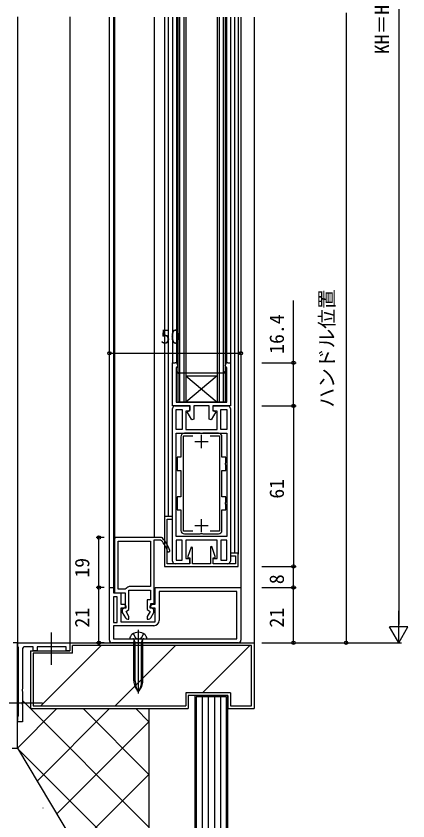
# Model space of a CAD drawing. Units: millimetres, scale not verified. Extents: x -438 to 438, y -464 to 465.
# Drawn here: x -258 to -109, y -288.1 to 17.7 of the extents above; entities that cross this region are included whole.
import ezdxf
from ezdxf.enums import TextEntityAlignment as Align

# ---------------------------------------------------------------- set-up
doc = ezdxf.new("R2010")
doc.units = ezdxf.units.MM
doc.header["$LTSCALE"] = 4
for name, color, linetype in [('0-2_YKK_11', 7, 'Continuous'), ('0-4_YKK_12', 2, 'Continuous'), ('0-5_YKK_13', 4, 'Continuous'), ('0-7_YKK_D', 6, 'Continuous'), ('0-9_YSS_K', 3, 'Continuous'), ('0-A_YSS_KE', 3, 'Continuous')]:
    doc.layers.add(name, color=color, linetype=linetype)
doc.styles.add('ＭＳ ゴシック', font='')
doc.styles.get('ＭＳ ゴシック').set_extended_font_data('MS Gothic')

msp = doc.modelspace()

# ---------------------------------------------------------------- linework, layer by layer
at = {"layer": '0-2_YKK_11'}
for p, q in [((-196.719, -117.784), (-196.379, -117.98)), ((-196.129, -117.547), (-196.129, -117.547)), ((-198.504, -189.384), (-198.504, -131.384)), ((-176.504, -131.384), (-176.504, -189.384)), ((-187.504, -146.384), (-187.504, -141.384)), ((-190.004, -143.884), (-185.004, -143.884)), ((-187.504, -178.384), (-187.504, -173.384)), ((-190.004, -175.884), (-185.004, -175.884)), ((-173.504, -220.384), (-221.504, -220.384))]:
    msp.add_line(p, q, dxfattribs=at)
for points in [[(-177.504, -113.984), (-176.504, -113.984), (-176.504, -130.384), (-183.154, -130.384), (-183.154, -131.937), (-182.034, -132.584), (-183.813, -135.666), (-184.554, -135.468), (-184.554, -130.384), (-190.454, -130.384), (-190.454, -135.468), (-191.195, -135.666), (-192.975, -132.584), (-191.854, -131.937), (-191.854, -130.384), (-198.504, -130.384), (-198.504, -113.984), (-197.504, -113.984)], [(-197.104, -128.984), (-177.904, -128.984), (-177.904, -117.784), (-177.904, -116.984), (-177.904, -115.959), (-178.279, -115.475), (-178.504, -115.184), (-178.504, -114.984)], [(-196.504, -114.984), (-196.504, -115.184), (-196.729, -115.475), (-197.104, -115.959), (-197.104, -116.984), (-197.104, -117.784), (-197.104, -128.984)], [(-196.379, -117.98), (-196.719, -117.784), (-196.719, -117.784)], [(-178.29, -117.784), (-196.379, -117.98), (-177.904, -117.784)], [(-177.904, -116.984), (-178.879, -117.547), (-178.629, -117.98), (-178.29, -117.784), (-178.29, -117.784)], [(-197.504, -130.384), (-192.004, -130.384), (-192.004, -132.384), (-193.504, -132.384), (-193.504, -139.384), (-181.504, -139.384), (-181.504, -132.384), (-183.004, -132.384), (-183.004, -130.384), (-177.504, -130.384)], [(-195.304, -142.084), (-195.304, -149.884), (-196.804, -149.884), (-196.804, -151.926), (-196.684, -152.109), (-196.684, -152.659), (-196.804, -152.842), (-196.804, -154.884), (-195.304, -154.884), (-195.304, -164.884), (-196.804, -164.884), (-196.804, -166.926), (-196.684, -167.109), (-196.684, -167.659), (-196.804, -167.842), (-196.804, -169.884), (-195.304, -169.884), (-195.304, -177.684)], [(-190.84, -177.984), (-194.304, -177.984), (-194.304, -141.784), (-190.84, -141.784)], [(-181.004, -140.784), (-187.046, -140.784), (-187.229, -140.904), (-187.779, -140.904), (-187.963, -140.784), (-194.004, -140.784)], [(-184.168, -141.784), (-180.704, -141.784), (-180.704, -177.984), (-184.168, -177.984)], [(-179.704, -164.884), (-179.704, -154.884), (-178.204, -154.884), (-178.204, -152.842), (-178.324, -152.659), (-178.324, -152.109), (-178.204, -151.926), (-178.204, -149.884), (-179.704, -149.884), (-179.704, -142.084)], [(-179.704, -177.684), (-179.704, -169.884), (-178.204, -169.884), (-178.204, -167.842), (-178.324, -167.659), (-178.324, -167.109), (-178.204, -166.926), (-178.204, -164.884), (-179.704, -164.884)], [(-202.353, -180.553), (-202.728, -180.384), (-220.604, -180.384), (-220.604, -201.384), (-216.504, -201.384), (-216.504, -206.984), (-217.604, -207.754), (-217.604, -208.847), (-216.428, -210.884)], [(-194.004, -178.984), (-187.963, -178.984), (-187.779, -178.864), (-187.229, -178.864), (-187.046, -178.984), (-181.004, -178.984)], [(-219.204, -199.984), (-219.204, -181.784), (-206.904, -181.784), (-206.904, -198.984), (-214.604, -198.984)], [(-205.504, -205.484), (-205.504, -181.284), (-203.142, -181.284), (-202.757, -181.465)], [(-177.504, -190.384), (-183.004, -190.384), (-183.004, -188.384), (-181.504, -188.384), (-181.504, -181.384), (-193.504, -181.384), (-193.504, -188.384), (-192.004, -188.384), (-192.004, -190.384), (-197.504, -190.384)], [(-222.504, -219.384), (-222.504, -199.384), (-221.004, -199.384), (-221.004, -201.384), (-218.104, -201.384), (-218.104, -205.684), (-216.904, -205.684), (-216.204, -206.384), (-216.204, -207.184), (-218.104, -207.184), (-218.104, -212.384), (-205.104, -212.384), (-205.104, -207.184), (-207.004, -207.184), (-207.004, -206.384), (-206.304, -205.684), (-205.104, -205.684), (-205.104, -199.384), (-172.504, -199.384), (-172.504, -219.384)], [(-221.004, -218.884), (-174.004, -218.884), (-174.004, -200.884), (-203.604, -200.884), (-203.604, -205.684), (-203.604, -211.884)], [(-216.147, -199.776), (-216.554, -199.984), (-219.204, -199.984)], [(-215.562, -211.384), (-215.104, -211.384), (-215.104, -210.377), (-216.2, -208.48), (-215.104, -207.713), (-215.104, -200.384), (-206.904, -200.384), (-206.904, -204.084), (-208.104, -204.084), (-208.104, -207.713), (-207.009, -208.48), (-208.104, -210.377), (-208.104, -211.384), (-207.647, -211.384)], [(-206.78, -210.884), (-205.604, -208.847), (-205.604, -207.754), (-206.704, -206.984), (-206.704, -205.484), (-205.504, -205.484)], [(-205.604, -213.884), (-221.004, -213.884), (-221.004, -218.884)], [(-259.546, -260.384), (-257.504, -260.384), (-257.504, -220.384), (-259.134, -220.384)], [(-257.104, -248.184), (-257.104, -222.084), (-257.304, -221.884), (-257.504, -221.684), (-257.504, -220.384), (-237.504, -220.384), (-237.504, -223.384), (-239.004, -223.384), (-239.004, -221.884), (-250.004, -221.884), (-250.004, -223.384), (-251.504, -223.384), (-251.504, -221.884), (-254.604, -221.884)], [(-255.604, -222.884), (-255.604, -237.926), (-255.724, -238.109), (-255.724, -238.659), (-255.604, -238.842), (-255.604, -242.926), (-255.724, -243.109), (-255.724, -243.659), (-255.604, -243.842), (-255.604, -250.384), (-257.504, -250.384), (-257.504, -248.584), (-257.304, -248.384), (-257.104, -248.184)]]:
    msp.add_lwpolyline(points, dxfattribs=at)
for points in [[(-194.904, -131.784), (-194.904, -139.384), (-197.104, -139.384), (-197.104, -131.784)], [(-177.904, -131.784), (-177.904, -139.384), (-180.104, -139.384), (-180.104, -131.784)], [(-177.904, -140.784), (-177.904, -179.984), (-197.104, -179.984), (-197.104, -140.784)], [(-201.504, -191.384), (-173.504, -191.384), (-173.504, -186.384), (-176.504, -186.384), (-176.504, -187.384), (-174.504, -187.384), (-174.504, -190.384), (-183.104, -190.384), (-183.104, -188.084), (-182.304, -188.084), (-182.304, -187.584), (-183.604, -183.846), (-184.104, -183.93), (-184.104, -190.384), (-190.904, -190.384), (-190.904, -184.135), (-191.471, -184.039), (-192.704, -187.584), (-192.704, -188.084), (-191.904, -188.084), (-191.904, -190.384), (-200.504, -190.384), (-200.504, -173.384), (-198.504, -173.384), (-198.504, -172.384), (-201.504, -172.384)], [(-194.904, -188.984), (-194.904, -181.384), (-197.104, -181.384), (-197.104, -188.984)], [(-177.904, -188.984), (-177.904, -181.384), (-180.104, -181.384), (-180.104, -188.984)], [(-221.004, -202.884), (-221.004, -212.684), (-219.604, -212.684), (-219.604, -202.884)]]:
    msp.add_lwpolyline(points, close=True, dxfattribs=at)
for centre, radius, start, end in [((-197.504, -114.984), 1, 0.00001, 89.99999), ((-177.504, -114.984), 1, 90.00001, 179.99999), ((-196.742, -117.882), 0.376, 344.87674, 164.87676), ((-196.254, -117.763), 0.25, 240.00006, 60.00008), ((-197.504, -131.384), 1, 90.00001, 179.99999), ((-177.504, -131.384), 1, 0.00001, 89.99999), ((-194.004, -142.084), 1.3, 90.00001, 179.99999), ((-181.004, -142.084), 1.3, 0.00001, 89.99999), ((-194.004, -177.684), 1.3, 180.00001, 269.99999), ((-181.004, -177.684), 1.3, 270.00001, 359.99999), ((-213.603, -190.474), 14.1, 20.26659, 39.71484), ((-213.603, -190.474), 15, 20.2666, 41.4049), ((-199.954, -185.434), 0.45, 200.26659, 20.26661), ((-197.504, -189.384), 1, 180.00001, 269.99999), ((-177.504, -189.384), 1, 270.00001, 359.99999), ((-214.604, -200.884), 1.9, 90.00001, 144.31469), ((-215.562, -210.384), 1, 209.99998, 270), ((-207.647, -210.384), 1, 270, 330.00002), ((-205.604, -211.884), 2, 270.00001, 359.99999), ((-221.504, -219.384), 1, 180.00001, 269.99999), ((-173.504, -219.384), 1, 270.00001, 359.99999), ((-254.604, -222.884), 1, 90.00001, 179.99999)]:
    msp.add_arc(centre, radius, start, end, dxfattribs=at)
at = {"layer": '0-4_YKK_12'}
for p, q in [((-257.504, 17.453), (-257.504, -249.934)), ((-237.504, 17.453), (-237.504, -220.384)), ((-222.504, -199.884), (-222.504, 17.359)), ((-221.004, 17.359), (-221.004, -199.884)), ((-205.504, 17.359), (-205.504, -180.384)), ((-201.504, 17.359), (-201.504, -172.684)), ((-200.106, 17.359), (-200.106, -172.384)), ((-198.504, 17.359), (-198.504, -114.284)), ((-197.004, 17.359), (-197.004, -114.118)), ((-196.504, 17.359), (-196.504, -128.984)), ((-195.804, 17.359), (-195.804, -128.984)), ((-194.204, 17.359), (-194.204, -128.984)), ((-193.504, 17.359), (-193.504, -128.984)), ((-181.504, 17.359), (-181.504, -128.984)), ((-180.804, 17.359), (-180.804, -128.984)), ((-179.204, 17.359), (-179.204, -128.984)), ((-178.504, 17.359), (-178.504, -128.984)), ((-178.004, 17.359), (-178.004, -114.118)), ((-176.504, 17.359), (-176.504, -114.284)), ((-174.904, 17.359), (-174.904, -186.384)), ((-173.504, 17.359), (-173.504, -186.684)), ((-172.504, 17.359), (-172.504, -199.884)), ((-167.504, 17.359), (-167.504, -220.384)), ((-193.504, -118.984), (-181.504, -128.984)), ((-178.504, -128.984), (-196.504, -128.984))]:
    msp.add_line(p, q, dxfattribs=at)
for points in [[(-220.604, 17.359), (-220.604, -180.384), (-220.104, -180.384)], [(-193.504, -118.984), (-181.504, -118.984), (-193.504, -128.984)]]:
    msp.add_lwpolyline(points, dxfattribs=at)
at = {"layer": '0-5_YKK_13'}
for p, q in [((-244.504, -228.822), (-244.504, -216.451)), ((-211.504, -239.662), (-211.504, -215.51)), ((-214.754, -218.884), (-213.584, -218.884)), ((-213.25, -220.284), (-213.093, -219.48)), ((-212.722, -220.284), (-213.114, -219.212)), ((-210.287, -220.284), (-209.894, -219.212)), ((-209.758, -220.284), (-209.915, -219.48)), ((-213.25, -234.859), (-213.25, -220.284)), ((-213.25, -220.284), (-209.758, -220.284)), ((-212.722, -234.859), (-212.722, -220.284)), ((-210.287, -234.859), (-210.287, -220.284)), ((-209.758, -234.859), (-209.758, -220.284)), ((-247.988, -243.384), (-263.02, -243.384))]:
    msp.add_line(p, q, dxfattribs=at)
for points in [[(-213.454, -216.892), (-212.649, -218.52), (-211.504, -219.129)], [(-209.554, -216.892), (-210.359, -218.52), (-211.504, -219.129)], [(-213.584, -218.884), (-209.425, -218.884), (-208.254, -218.884)]]:
    msp.add_lwpolyline(points, dxfattribs=at)
for centre, radius, start, end in [((-211.504, -220.384), 4, 52.75222, 127.24778), ((-212.654, -218.872), 2.1, 127.24889, 180.33651), ((-213.584, -219.384), 0.5, 348.94828, 90), ((-209.425, -219.384), 0.5, 90, 191.05172), ((-210.354, -218.872), 2.1, 359.66036, 52.75222), ((-207.737, -234.859), 5.513, 180, 226.89533), ((-205.459, -234.859), 7.263, 180, 213.6577), ((-215.272, -234.859), 5.513, 313.10467, 0), ((-217.55, -234.859), 7.263, 326.3423, 0)]:
    msp.add_arc(centre, radius, start, end, dxfattribs=at)
at = {"layer": '0-7_YKK_D'}
for p, q in [((-112.504, 251.289), (-112.504, -213.384)), ((-132.504, 18.952), (-132.504, -220.384)), ((-222.504, -110.384), (-172.504, -110.384)), ((-164.504, -113.984), (-151.504, -113.984)), ((-164.504, -130.384), (-151.504, -130.384)), ((-164.504, -130.384), (-151.504, -130.384)), ((-152.504, -130.384), (-152.504, -191.384)), ((-224.504, -180.384), (-227.504, -180.384)), ((-226.504, -199.384), (-226.504, -180.384)), ((-164.504, -191.384), (-151.504, -191.384)), ((-164.504, -191.384), (-151.504, -191.384)), ((-152.504, -199.384), (-152.504, -191.384)), ((-224.504, -199.384), (-227.504, -199.384)), ((-224.504, -199.384), (-227.504, -199.384)), ((-226.504, -220.384), (-226.504, -199.384)), ((-164.504, -199.384), (-151.504, -199.384)), ((-164.504, -199.384), (-151.504, -199.384)), ((-152.504, -220.384), (-152.504, -199.384)), ((-112.504, -220.384), (-112.504, -208.26)), ((-112.504, -220.384), (-116.004, -214.322)), ((-109.004, -214.322), (-116.004, -214.322)), ((-112.504, -220.384), (-109.004, -214.322)), ((-224.504, -220.384), (-227.504, -220.384)), ((-164.504, -220.384), (-151.504, -220.384)), ((-164.504, -220.384), (-111.504, -220.384)), ((-164.504, -220.384), (-131.504, -220.384))]:
    msp.add_line(p, q, dxfattribs=at)
msp.add_lwpolyline([(-152.504, -130.384), (-152.504, -113.984), (-152.504, -90.346)], dxfattribs=at)
for centre in [(-222.504, -110.384), (-172.504, -110.384), (-152.504, -113.984), (-152.504, -130.384), (-152.504, -130.384), (-226.504, -180.384), (-152.504, -191.384), (-152.504, -191.384), (-226.504, -199.384), (-226.504, -199.384), (-152.504, -199.384), (-152.504, -199.384), (-226.504, -220.384), (-152.504, -220.384), (-132.504, -220.384)]:
    msp.add_circle(centre, 0.637, dxfattribs=at)
at = {"layer": '0-9_YSS_K'}
for p, q in [((-248.641, -244.384), (-225.641, -221.384)), ((-236.504, -224.384), (-236.504, -221.384)), ((-168.504, -221.384), (-236.504, -221.384)), ((-220.357, -244.384), (-197.357, -221.384)), ((-187.073, -239.384), (-169.073, -221.384)), ((-168.504, -244.384), (-168.504, -221.384)), ((-236.504, -224.384), (-251.504, -224.384)), ((-251.504, -224.384), (-251.504, -244.384)), ((-193.504, -239.384), (-193.504, -244.384)), ((-176.504, -239.384), (-193.504, -239.384)), ((-187.204, -240.884), (-187.206, -415.2)), ((-184.904, -240.884), (-184.906, -415.2)), ((-182.604, -240.884), (-182.606, -415.2)), ((-180.304, -240.884), (-180.306, -415.2)), ((-176.504, -239.384), (-176.504, -244.384)), ((-255.604, -242.289), (-207.504, -290.389)), ((-251.504, -244.384), (-193.504, -244.384)), ((-248.304, -244.384), (-193.504, -244.384)), ((-176.504, -244.384), (-168.504, -244.384)), ((-242.474, -245.384), (-257.493, -260.403)), ((-222.485, -245.384), (-249.997, -272.896)), ((-232.511, -245.384), (-207.504, -270.391)), ((-212.513, -245.384), (-207.504, -250.393)), ((-207.504, -250.393), (-242.501, -285.389)), ((-257.652, -260.239), (-207.504, -310.387)), ((-257.504, -260.384), (-227.503, -310.387)), ((-207.504, -270.391), (-235.002, -297.888)), ((-247.822, -283.051), (-247.722, -283.051))]:
    msp.add_line(p, q, dxfattribs=at)
for points in [[(-177.506, -415.2), (-177.504, -240.384), (-190.004, -240.384), (-190.006, -415.2)], [(-178.006, -415.2), (-178.004, -240.884), (-189.504, -240.884), (-189.506, -415.2)]]:
    msp.add_lwpolyline(points, dxfattribs=at)
at = {"layer": '0-A_YSS_KE'}
for p, q in [((-237.504, -220.384), (-237.504, -223.384)), ((-237.504, -220.384), (-167.504, -220.384)), ((-167.504, -220.384), (-167.504, -245.384)), ((-252.504, -223.384), (-237.504, -223.384)), ((-252.504, -223.384), (-252.504, -245.384)), ((-177.504, -240.384), (-192.504, -240.384)), ((-192.504, -240.384), (-192.504, -245.384)), ((-177.504, -240.384), (-177.504, -245.384)), ((-252.504, -245.384), (-192.504, -245.384)), ((-249.304, -245.384), (-192.504, -245.384)), ((-207.504, -245.384), (-207.504, -415.2)), ((-177.504, -245.384), (-167.504, -245.384))]:
    msp.add_line(p, q, dxfattribs=at)

# ---------------------------------------------------------------- texts
at = {"layer": '0-7_YKK_D', "style": 'ＭＳ ゴシック'}
for s, p in [('KH＝H', (-114.504, 3.249)), ('ハンドル位置', (-135.442, -131.057)), ('16.4', (-154.504, -110.585)), ('61', (-154.504, -165.614)), ('19', (-228.504, -195.616)), ('8', (-154.504, -198.111)), ('21', (-228.504, -214.593)), ('21', (-154.504, -214.593))]:
    msp.add_text(s, height=5.499, rotation=90, dxfattribs=at).set_placement(p, align=Align.BOTTOM_LEFT)
msp.add_text('50', height=5.499, dxfattribs=at).set_placement((-203.044, -108.384), align=Align.BOTTOM_LEFT)

doc.saveas('drawing.dxf')
